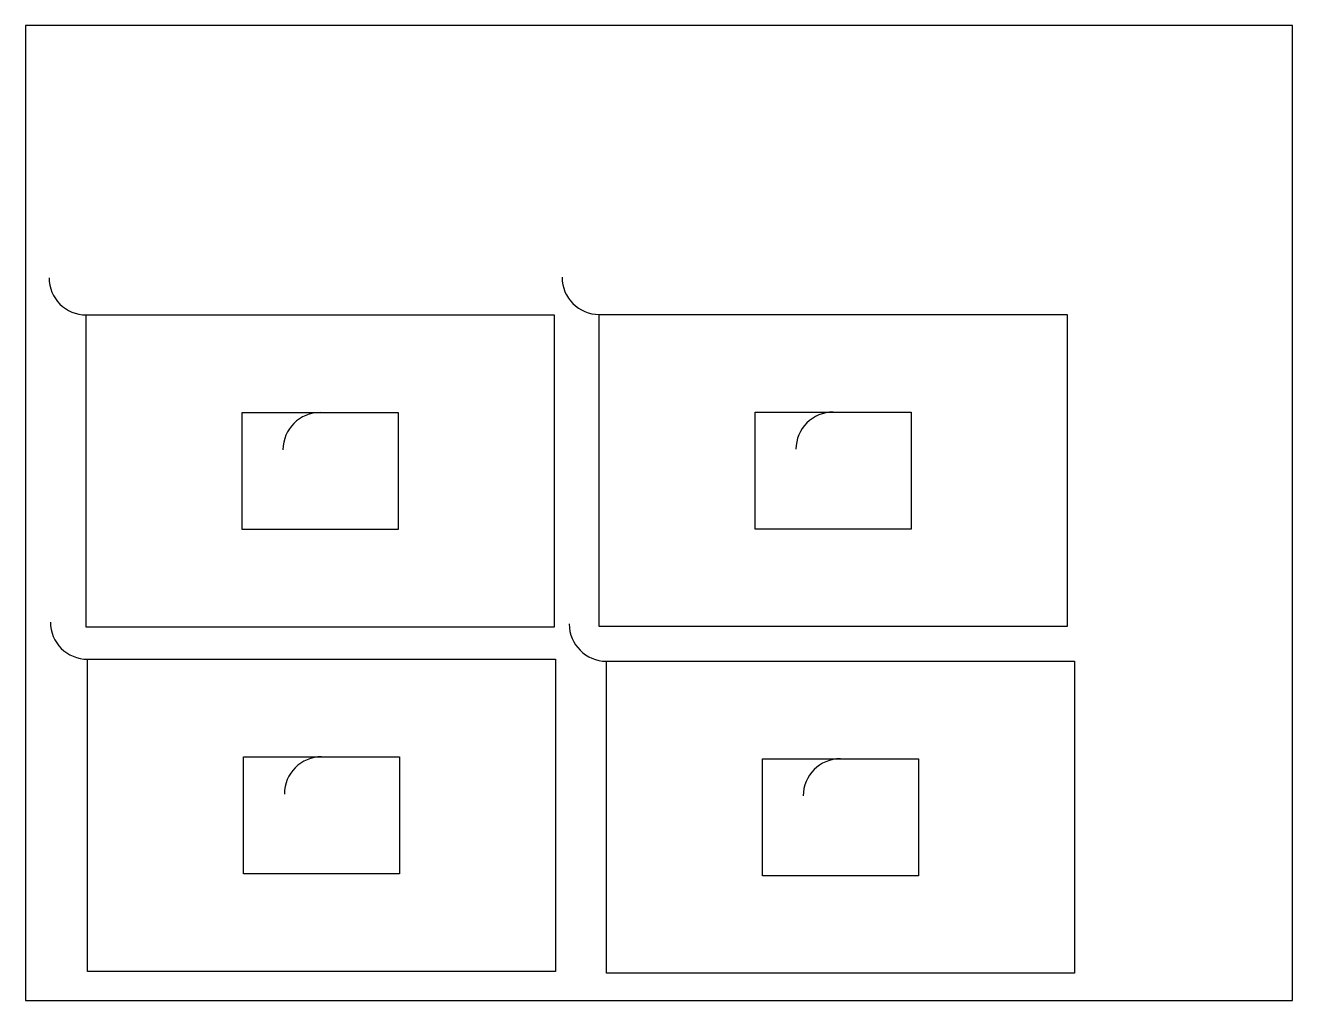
# Model space of a CAD drawing. Header units: millimetres. Extents: x 0 to 65, y 0 to 50.
import ezdxf

# ---------------------------------------------------------------- set-up
doc = ezdxf.new("R2010")
doc.units = ezdxf.units.MM
for name, color, linetype, true_color in [('CUT', 7, 'CONTINUOUS', 0x000000), ('LEADIN', 1, 'CONTINUOUS', 0xff0000), ('SHEET', 30, 'CONTINUOUS', 0xf36926)]:
    doc.layers.add(name, color=color, linetype=linetype, true_color=true_color)

msp = doc.modelspace()

# ---------------------------------------------------------------- linework, layer by layer
at = {"layer": 'CUT'}
for points in [[(3.124796, 35.153026), (27.124796, 35.153026), (27.124796, 19.153026), (3.124796, 19.153026)], [(29.435139, 35.177892), (53.435139, 35.177892), (53.435139, 19.177892), (29.435139, 19.177892)], [(15.124796, 30.153026), (19.124796, 30.153026), (19.124796, 24.153026), (11.124796, 24.153026), (11.124796, 30.153026)], [(41.435139, 30.177892), (45.435139, 30.177892), (45.435139, 24.177892), (37.435139, 24.177892), (37.435139, 30.177892)], [(3.194811, 17.501641), (27.194811, 17.501641), (27.194811, 1.501641), (3.194811, 1.501641)], [(29.804733, 17.401515), (53.804733, 17.401515), (53.804733, 1.401515), (29.804733, 1.401515)], [(15.194811, 12.501641), (19.194811, 12.501641), (19.194811, 6.501641), (11.194811, 6.501641), (11.194811, 12.501641)], [(41.804733, 12.401515), (45.804733, 12.401515), (45.804733, 6.401515), (37.804733, 6.401515), (37.804733, 12.401515)]]:
    msp.add_lwpolyline(points, close=True, dxfattribs=at)
at = {"layer": 'LEADIN'}
for centre, start, end in [((3.124796, 37.062885), 180, 270), ((29.435139, 37.087751), 180, 270), ((15.124796, 28.243167), 90, 180), ((41.435139, 28.268033), 90, 180), ((3.194811, 19.4115), 180, 270), ((29.804733, 19.311375), 180, 270), ((15.194811, 10.591781), 90, 180), ((41.804733, 10.491656), 90, 180)]:
    msp.add_arc(centre, 1.909859, start, end, dxfattribs=at)
at = {"layer": 'SHEET'}
for p, q in [((65, 50), (0, 50)), ((0, 50), (0, 0)), ((65, 0), (65, 50)), ((0, 0), (65, 0))]:
    msp.add_line(p, q, dxfattribs=at)

doc.saveas('drawing.dxf')
